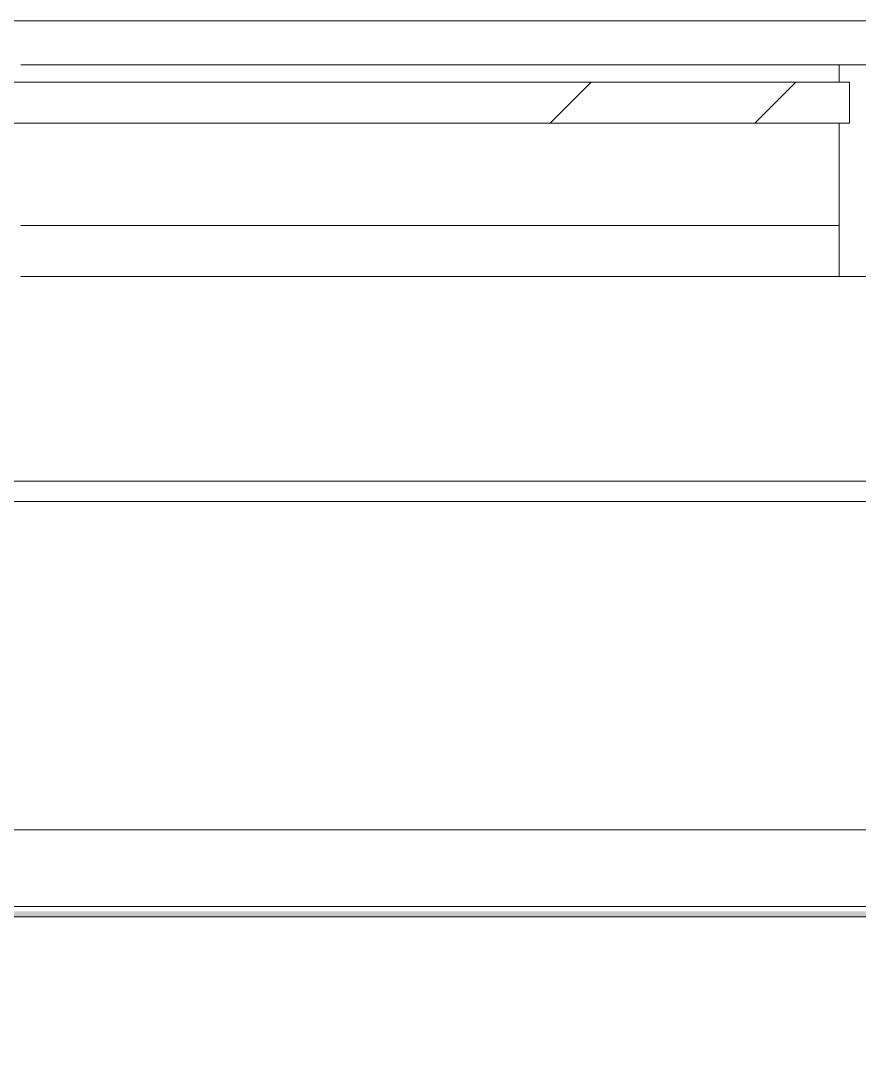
# Model space of a CAD drawing. Header units: millimetres. Extents: x -213911 to 415037, y -3642 to 107391.
# Drawn here: x 15225 to 16044, y 105513 to 106536 of the extents above; entities that cross this region are included whole.
import ezdxf

# ---------------------------------------------------------------- set-up
doc = ezdxf.new("R2010")
doc.units = ezdxf.units.MM
doc.layers.add('A-AREA-PATT-1', color=7, linetype='Continuous', lineweight=5, true_color=0xa5bae0, transparency=1)
for name, color, linetype, lineweight in [('A-GLAZ-CURT', 7, 'Continuous', 9), ('A-GLAZ-CURT-1', 7, 'Continuous', 5), ('A-GLAZ-CURT-2', 7, 'Continuous', 20), ('A-GLAZ-CWMG', 7, 'Continuous', 9), ('A-GLAZ-CWMG-1', 7, 'Continuous', 20), ('A-WALL', 7, 'Continuous', 5), ('I-WALL', 7, 'Continuous', 5)]:
    doc.layers.add(name, color=color, linetype=linetype, lineweight=lineweight)

# ---------------------------------------------------------------- blocks, each defined once
blk = doc.blocks.new('Системная панель - Стекло - 40мм-V196-Объем проектирования 1 этажа')
at = {"layer": 'A-GLAZ-CURT-1'}
h = blk.add_hatch(dxfattribs=at)
h.set_pattern_fill('FP_185', color=256, style=0, pattern_type=2)
h.set_pattern_definition([(45, (-15760.26, -27090), (-565.685, 565.685), [400, -1200]), (45, (-16160.26, -27290), (-565.685, 565.685), [1200, -400]), (45, (-15360.26, -27490), (-565.685, 565.685), [400, -1200])])
h.paths.add_polyline_path([(-400, -40), (410, -40), (410, 0), (-410, 0), (-410, -40)])
at = {"layer": 'A-GLAZ-CURT-2'}
for p, q in [((410, 0), (-410, 0)), ((-410, 0), (-410, -40)), ((410, -40), (410, 0)), ((-410, -40), (410, -40))]:
    blk.add_line(p, q, dxfattribs=at)
blk = doc.blocks.new('Прямоугольный импост - Импост структурный с накладкой - 160мм Темный-33186088-Объем проектирования 1 этажа')
at = {"layer": 'A-GLAZ-CWMG'}
for p, q in [((17760.3, 27307), (16960.3, 27307)), ((17760.3, 27150), (16960.3, 27150))]:
    blk.add_line(p, q, dxfattribs=at)
blk = doc.blocks.new('Прямоугольный импост - Импост структурный с накладкой - 190мм-22856094-Объем проектирования 1 этажа')
at = {"layer": 'A-GLAZ-CWMG-1'}
for p, q in [((-50, 40), (-50, 190)), ((-50, 190), (0, 190)), ((0, 190), (0, 40)), ((-40, 40), (-50, 40)), ((-40, 0), (-40, 40)), ((-10, 40), (-10, 0)), ((0, 40), (-10, 40)), ((-50, -17), (-50, 0)), ((-50, 0), (-40, 0)), ((-10, 0), (0, 0)), ((0, 0), (0, -17)), ((0, -17), (-50, -17))]:
    blk.add_line(p, q, dxfattribs=at)
blk = doc.blocks.new('Зашивка приборов отопления12 - Зашивка приборов отопления-33278990-Объем проектирования 1 этажа')
at = {"layer": 'A-WALL'}
for p, q in [((35540, 23400), (34640, 23400)), ((34309.7, 23079), (37609, 23079)), ((37609, 23079), (34309.7, 23079)), ((34309.7, 23004), (37609, 23004))]:
    blk.add_line(p, q, dxfattribs=at)
blk = doc.blocks.new('1floor')
at = {"layer": 'A-AREA-PATT-1'}
h = blk.add_hatch(color=256, dxfattribs=at)
h.paths.add_polyline_path([(21884.5, 15200), (21884.5, 15355.5), (25013.8, 15355.5), (25013.8, 19200), (23690, 19200), (23690, 15361), (21879, 15361), (21879, 15200), (21883.4, 15200)])
h.paths.add_polyline_path([(15080, 15225.5), (15080, 15231), (13710, 15231), (13710, 15225.5), (14385, 15225.5)])
h.paths.add_polyline_path([(18704.5, 15225.5), (20230.5, 15225.5), (20229.8, 15231), (16180, 15231), (16181.7, 15225.5), (18244.8, 15225.5)])
h.paths.add_polyline_path([(25810.4, 15355.5), (26390, 15355.5), (26390, 17829.5), (25790, 17829.1), (25790, 15355.5)])
h.paths.add_polyline_path([(28550, 15355.5), (28550, 26345.5), (28540, 26345.5), (28540, 15355.5)])
h.paths.add_polyline_path([(14381.7, 17181.6), (15081.8, 18393.9), (15017.8, 18430.9), (15081.8, 18467.9), (14381.7, 19680.3), (14316.7, 19642.7), (15016.2, 18430.4), (14316.7, 17219.1), (14335.5, 17208.2)])
h.paths.add_polyline_path([(13710, 17821), (14334.5, 17822.3), (14335.5, 17825.5), (14341, 17826.5), (14341, 18474.5), (14335.5, 18474.5), (14333.5, 17826.5), (13710, 17825.4)])
h.paths.add_polyline_path([(25790, 18470.5), (26390, 18470.5), (26390, 19200), (25790, 19200), (25790, 18577.1)])
h.paths.add_polyline_path([(13710, 18484.5), (14329, 18484.5), (14329, 18490), (13710, 18490)])
h.paths.add_polyline_path([(15016.9, 23429.1), (15081.8, 23466.6), (14392.9, 24659.5), (14348, 24659.5), (14316.7, 24641.4), (14780.5, 23838.4)])
h.paths.add_polyline_path([(14381.7, 19680.9), (15081.8, 20893.3), (15017.8, 20930.3), (15081.8, 20967.3), (14381.9, 22179.6), (15081.8, 23391.6), (15016.9, 23429.1), (14325.5, 22232), (13710, 22231.8), (13710, 22226.5), (14335.5, 22225.1), (14335.1, 21574.5), (13710, 21574.5), (13710, 21569), (14341, 21569), (14341, 22100), (15016.2, 20929.7), (14316.7, 19718.4), (14335.5, 19707.6)])
h.paths.add_polyline_path([(25810, 20500), (26410, 20500), (26410, 21979.5), (25810, 21979.5), (25810, 21192.4)])
h.paths.add_polyline_path([(24571.8, 20500), (25033.8, 20500), (25033.8, 26345.5), (21884.5, 26345.5), (21884.5, 26849), (21879, 26849), (21879, 26340), (23710, 26340), (23710, 20500), (24434, 20500)])
h.paths.add_polyline_path([(14341, 22156.1), (14341, 22202.7), (14381.3, 22179.4)])
h.paths.add_polyline_path([(26022, 22620.5), (26410, 22620.5), (26410, 26345.5), (25810, 26345.5), (25810, 22620.5)])
h.paths.add_polyline_path([(18710.3, 26269), (18741.3, 26269), (18741.3, 26476.2), (20221, 26477.2), (20221, 26854.5), (20215.5, 26854.5), (20215.5, 26481.7), (18735.8, 26481.7), (18735.8, 26274.5), (18084.8, 26274.5), (18083.2, 26479.5), (14781, 26479.5), (14781, 26474), (18079.3, 26474), (18080.1, 26269), (18699.2, 26269)])
at = {"layer": 'A-WALL'}
for p, q in [((15110.3, 27350), (16010.3, 27350)), ((15960.3, 27100), (15160.3, 27100))]:
    blk.add_line(p, q, dxfattribs=at)
at = {"layer": 'I-WALL'}
for p, q in [((15160.3, 27100), (15960.3, 27100)), ((15131.3, 26900), (15989.3, 26900)), ((16010.3, 26880), (15110.3, 26880)), ((16010.3, 26880), (15110.3, 26880)), ((18079.3, 26474), (14781, 26474))]:
    blk.add_line(p, q, dxfattribs=at)
at = {"layer": 'A-GLAZ-CURT'}
blk.add_blockref('Системная панель - Стекло - 40мм-V196-Объем проектирования 1 этажа', (15560.3, 27290), dxfattribs=at)
at = {"layer": 'A-GLAZ-CWMG'}
blk.add_blockref('Прямоугольный импост - Импост структурный с накладкой - 160мм Темный-33186088-Объем проектирования 1 этажа', (-1800, 0), dxfattribs=at)
at = {"layer": 'A-GLAZ-CWMG', "extrusion": (0, 0, -1), "rotation": 180}
blk.add_blockref('Прямоугольный импост - Импост структурный с накладкой - 190мм-22856094-Объем проектирования 1 этажа', (-16010.3, 27290), dxfattribs=at)
at = {"layer": 'A-WALL'}
blk.add_blockref('Зашивка приборов отопления12 - Зашивка приборов отопления-33278990-Объем проектирования 1 этажа', (-19529.7, 3480), dxfattribs=at)

msp = doc.modelspace()

# ---------------------------------------------------------------- block references
msp.add_blockref('1floor', (64.7, 79186.1))

doc.saveas('drawing.dxf')
